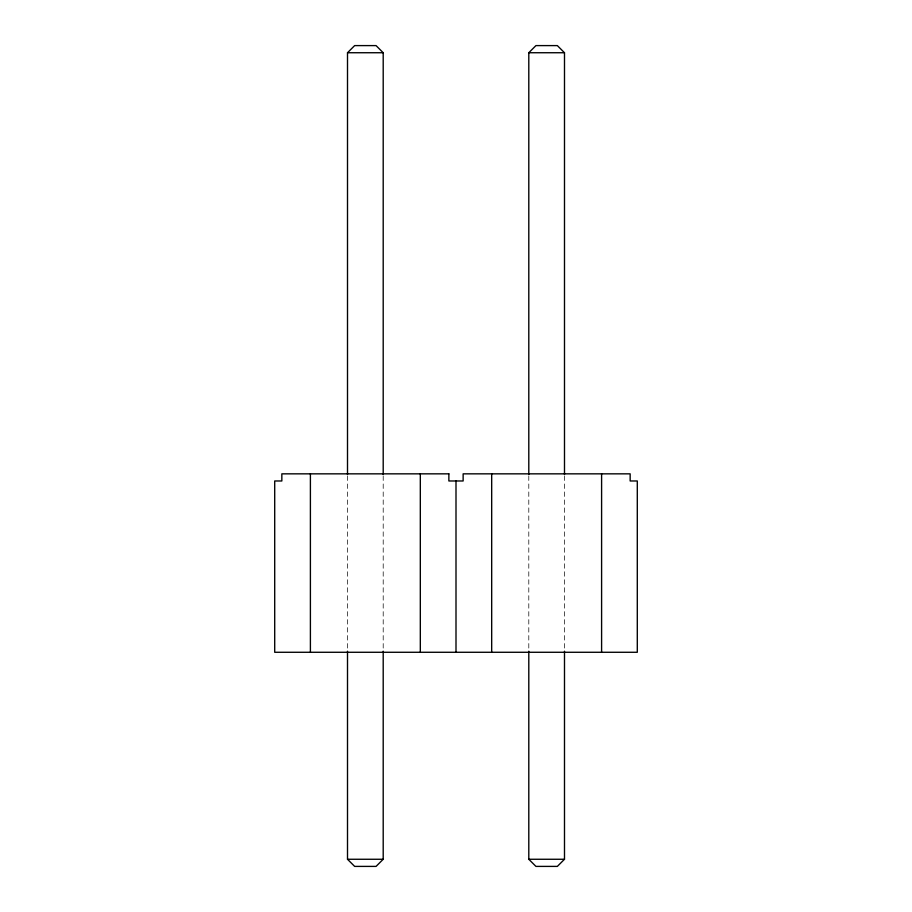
<?xml version="1.0" encoding="UTF-8"?>
<svg xmlns="http://www.w3.org/2000/svg" width="912" height="912" viewBox="0 0 912 912"><rect width="100%" height="100%" fill="white"/><g stroke="black" fill="none" stroke-linecap="round" stroke-linejoin="round"><path stroke-width="0.68" stroke-dasharray="4.56 3.42" d="M564.494 475.95L564.494 649.789M528.8 475.95L528.8 649.789M383.2 475.95L383.2 649.789M347.506 475.95L347.506 649.789"/><path stroke-width="1.37" d="M347.506 474.525L347.506 52.736L354.654 45.6L376.063 45.6L383.2 52.736L383.2 474.525M528.8 474.525L528.8 52.736L535.937 45.6L557.346 45.6L564.494 52.736L564.494 474.525M383.2 651.214L383.2 859.264L376.063 866.4L354.654 866.4L347.506 859.264L347.506 651.214M564.494 651.214L564.494 859.264L557.346 866.4L535.937 866.4L528.8 859.264L528.8 651.214M347.506 52.736L383.2 52.736M528.8 52.736L564.494 52.736M347.506 859.264L383.2 859.264M528.8 859.264L564.494 859.264M601.601 473.841L601.601 652.274M491.682 473.841L491.682 652.274M456 480.977L456 652.274M420.318 473.841L420.318 652.274M310.399 473.841L310.399 652.274M448.864 473.841L281.842 473.841L281.842 480.977L274.706 480.977L274.706 652.274L637.294 652.274L637.294 480.977L630.158 480.977L630.158 473.841L463.136 473.841L463.136 480.977L448.864 480.977L448.864 473.841"/></g></svg>
